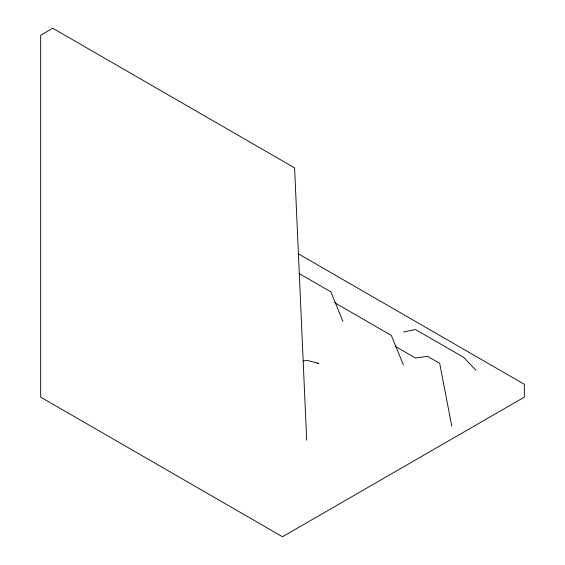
<?xml version="1.0" encoding="UTF-8"?>
<svg xmlns="http://www.w3.org/2000/svg" width="565" height="565" viewBox="0 0 565 565"><rect width="100%" height="100%" fill="white"/><g stroke="black" fill="none" stroke-linecap="round" stroke-linejoin="round"><path stroke-width="0.85" d="M303.462 361.091L306.682 360.272L318.773 363.337L317.05 363.337M403.417 332.065L415.508 329.557L463.872 357.476L475.963 370.322M298.369 253.826L524.334 384.285L524.334 397.131L282.5 536.75L40.666 397.131L40.666 35.228L52.764 28.25L294.591 167.869L306.682 440.135M299.125 273.531L330.864 291.858L342.955 321.457M334.642 302.692L391.326 335.419L403.417 365.018M395.105 346.253L415.508 358.033L427.599 356.36L439.69 363.344L451.781 426.172"/></g></svg>
